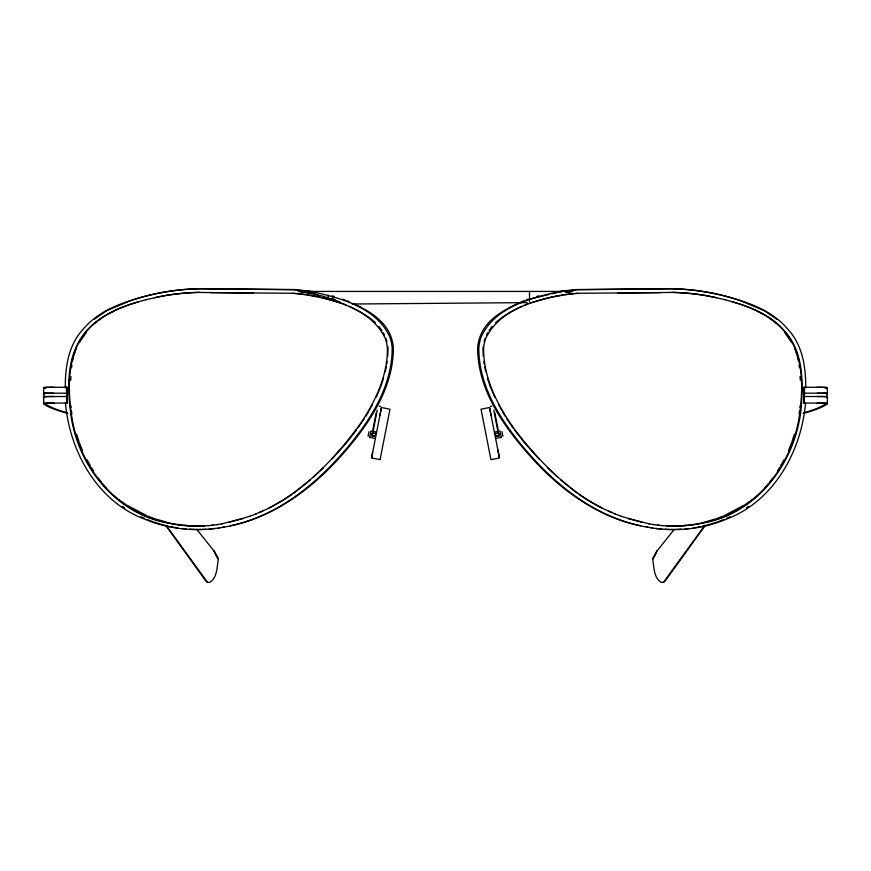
<?xml version="1.0" encoding="UTF-8"?>
<svg xmlns="http://www.w3.org/2000/svg" width="871" height="871" viewBox="0 0 871 871"><rect width="100%" height="100%" fill="white"/><g stroke="black" fill="none" stroke-linecap="round" stroke-linejoin="round"><path stroke-width="1.31" d="M805.446 403.099L803.933 403.088L803.944 387.257L817.346 387.279A28.199 0.838 0 0 1 823.639 387.312L826.252 387.366A20 0.599 0 0 1 827.102 387.486L827.102 388.303M823.824 393.235A28.787 0.86 0 0 0 817.401 393.202L804.053 393.18L804.096 397.807M66.947 387.247L67.067 403.088L66.947 387.247L53.654 387.279A28.199 0.838 0 0 0 47.361 387.312L44.824 387.366A20 0.599 0 0 0 43.898 387.486L43.898 388.303M804.096 399.125L804.085 400.442M804.064 401.76L803.933 403.088M387.78 356.195L387.998 348.923A36.484 36.027 37.3 0 0 387.791 346.516M65.26 387.824C65.194 367.224 68.308 345.275 82.887 329.543C94.471 315.444 111.118 306.951 128.168 301.355A226.166 216.563 -49.9 0 1 162.55 292.416A238.099 231.436 -44 0 1 198.904 288.824L293.331 289.738L306.407 291.132A189.061 185.436 2.1 0 1 318.851 293.189C345.743 299.515 377.807 309.826 389.87 337.175A39.184 38.683 37.3 0 1 392.19 348.607C391.983 388.009 368.662 422.838 343.903 451.592C313.963 486.127 275.965 516.242 230.282 525.746M309.586 292.133L309.543 293.168L307.43 291.426L307.43 292.798L305.471 291.426L305.471 292.482L322.923 296.184L339.875 301.91M310.065 293.255L310.109 292.308L313.408 293.396M327.964 297.653L328.127 295.225M70.671 380.322L70.943 376.544M800.024 407.53L800.286 405.124M805.544 402.925C801.396 451.407 773.807 501.293 726.501 519.094A135.843 128.723 -45.3 0 1 703.681 526.389L699.021 527.314A143.247 138.054 -39 0 1 666.391 529.47L657.866 528.664M380.126 459.365L389.979 409.228L381.454 407.53L371.547 457.994L380.083 459.594M71.574 367.714L71.934 365.123M799.11 413.605L799.513 411.166M386.768 364.013L387.192 361.411M377.176 410.154L373.06 431.678M368.085 436.306L369.01 431.624M369.652 437.667L370.981 430.96L376.642 432.081M372.875 429.457L376.261 412.702M372.723 452.049L371.601 457.689M379.908 415.315L381.454 407.53M385.254 371.797L386.343 366.615M72.478 361.247L73.697 356.163M382.336 382.075L383.523 378.232M792.066 441.336L794.406 434.194M74.013 354.889L75.309 351.176M380.518 387.16L381.879 383.338M788.516 450.743L791.685 442.533M75.733 349.935L76.223 348.694M378.874 391.188L380.104 388.161M376.163 397.187L378.46 392.2M371.231 406.92L372.516 404.318M486.595 334.878L487.771 332.689M369.271 410.459L370.578 408.096M780.786 465.506L783.922 459.888M365.809 416.294L368.629 411.645M777.422 471.026L779.48 467.727M79.272 342.673L86.36 332.428M364.514 418.254L357.894 427.977M489.067 330.545L492.082 326.429M772.642 478.201L769.768 482.011M704.9 525.899L665.204 580.957L663.473 582.351L661.209 582.372C653.446 577.538 654.208 567.01 652.651 559.117L657.159 550.82L674.034 529.644M663.473 582.351L704.846 525.355M356.533 429.904L346.255 443.056L331.829 459.169M768.266 483.873L765.13 487.51M323.489 467.727L313.081 477.384M95.135 323.391L96.844 321.845M495.621 322.575L501.946 317.425L510.264 312.232M310.239 479.921L293.625 493.313M754.014 498.179L756.583 496.089M750.693 500.749L752.359 499.464M94.373 319.178L106.425 310.914M99.621 319.755L101.472 318.361M745.445 504.342L749.648 501.467M746.501 507.782L748.679 506.301M291.763 494.641L283.304 500.183M282.378 500.749L269.03 508.174L259.395 512.377M826.84 394.596L827.439 393.409A20.109 0.599 0 0 0 826.59 393.3L825.697 393.278M826.927 397.862L827.45 396.719A20.12 0.599 0 0 0 826.601 396.599L825.479 396.577M744.389 505.06L723.953 515.774M511.233 311.698L518.027 308.138M268.431 508.272C306.102 488.914 336.162 457.221 360.703 423.252C375.357 401.259 387.486 375.978 387.399 349.031A36.484 36.027 37.3 0 0 385.232 338.373C371.122 308.867 334.954 299.635 305.286 294.703A180.645 177.64 -18.1 0 0 293.353 293.396L292.798 293.353M107.514 310.359L129.354 301.148A226.166 216.563 -49.9 0 1 163.737 292.21A238.099 231.436 -44 0 1 200.09 288.617L294.529 289.542L307.594 290.925A189.061 185.436 2.1 0 1 315.923 292.21M108.32 313.985L113.655 311.306M521.99 306.265L519.007 307.648M726.523 518.343L730.17 516.699M520.891 302.063C504.461 309.553 486.464 318.906 479.943 336.968A39.184 38.683 -37.3 0 0 477.613 348.411C477.939 389.206 502.611 425.059 528.664 454.412C559.694 490.035 600.337 519.649 647.926 527.249M255.671 513.966L262.683 511.146M521.925 301.606L524.026 300.745M524.963 304.937L528 303.696M716.735 518.55L722.745 516.242M249.16 516.438L256.259 513.868M526.149 299.907L528.294 299.101M529.035 303.315L549.1 297.457M249.759 516.34L228.779 522.371M138.249 301.932C114.7 308.552 90.78 320.376 78.684 342.782C67.089 365.45 68.21 392.777 71.879 417.372C79.805 467.607 116.997 513.672 168.549 522.916A138.631 133.611 39 0 0 204.522 525.877M715.505 518.942L704.672 522.11M243.096 518.561L221.735 523.841M536.874 296.39L538.855 295.835M146.644 299.57C122.278 305.939 96.376 315.248 81.7 337.142C65.891 360.333 67.513 390.839 71.28 417.47C79.217 467.716 116.398 513.77 167.951 523.014A138.631 133.611 39 0 0 203.923 525.975L208.964 525.572M701.863 522.807L703.496 522.415M146.045 299.678L161.875 296.216M529.492 299.156L548.872 294.518M551.463 293.897L561.795 291.426M490.34 406.441L491.756 406.147M223.074 527.249C272.111 519.486 313.462 488.217 345.101 451.396C369.859 422.642 393.169 387.813 393.387 348.411A39.184 38.683 37.3 0 0 391.057 336.968C385.015 320.049 368.564 310.686 353.18 303.456M154.515 297.642L163.704 295.846A233.101 226.58 -44 0 1 199.274 292.34M697.823 527.107L701.122 526.465M489.546 407.53L481.021 409.196L490.939 459.659L499.453 457.994L489.546 407.53L491.059 415.325M494.358 432.081L500.019 430.96L501.348 437.667M495.61 438.451L501.271 437.34M217.293 524.603L222.334 523.743M218.469 528.033L224.261 527.042M566.999 291.426L572.78 291.426L565.529 292.482L565.845 291.426L570.734 291.698M563.537 294.844L561.109 295.193A181.56 178.065 -2.1 0 0 554.402 296.358M212.807 525.213L217.892 524.505M213.82 528.675L219.655 527.837M211.588 525.344L213.395 525.115M215.006 528.479L209.203 529.143M208.365 525.67L212.176 525.246M213.134 528.664L204.598 529.459A143.247 138.054 39 0 1 171.979 527.303L167.319 526.389A135.843 128.723 45.3 0 1 144.499 519.094C97.193 501.293 69.604 451.407 65.456 402.925M804.053 396.49L817.401 396.512A28.808 0.86 0 0 1 823.824 396.545M47.012 396.555L44.769 396.599A19.989 0.599 0 0 0 43.92 396.719M578.202 293.353L577.647 293.396A180.645 177.64 18.1 0 0 565.715 294.703C536.046 299.635 499.878 308.867 485.757 338.373A36.484 36.027 -37.3 0 0 483.601 349.031C483.601 378.798 498.092 406.398 515.066 430.002C538.986 461.053 567.25 490.329 602.569 508.272M45.303 393.278L44.41 393.3A20.109 0.599 0 0 0 43.561 393.409L44.16 394.596M45.521 396.577L44.399 396.599A20.12 0.599 0 0 0 43.55 396.719L44.073 397.862M45.477 393.257L46.043 393.257M45.477 396.566L46.043 396.566M46.087 393.246L46.664 393.246M46.076 396.555L46.664 396.555M47.012 393.246L44.769 393.3A19.989 0.599 0 0 0 43.92 393.409L43.92 397.535M617.942 292.994L672.325 292.438A233.101 226.58 44 0 1 707.883 295.955M660.708 292.634L577.048 293.298A180.645 177.64 18.1 0 0 565.116 294.605M67.056 387.257L66.49 387.268L66.697 403.099M46.794 393.235L47.372 393.246A28.155 0.838 0 0 1 53.654 393.213L66.947 393.18M46.794 396.545L47.372 396.545A28.155 0.838 0 0 1 53.654 396.512L66.947 396.49M65.619 403.099L67.067 403.088M352.32 304.012L527.162 302.618M66.947 403.077L53.654 403.099A28.199 0.838 0 0 0 47.361 403.131L44.824 403.186A20 0.599 0 0 0 43.898 403.306L43.898 404.122L46.424 405.69A4598.902 137.455 0 0 0 67.873 413.453M304.229 291.426L298.22 291.426L305.471 292.482L301.91 291.916M563.145 291.426L307.43 291.426L318.372 295.029M43.898 387.78L45.695 387.813M825.305 387.813L827.102 387.78M827.08 393.746L827.439 393.714A86.882 86.839 0 0 0 827.102 387.835M43.92 397.045L43.55 397.013A86.882 86.839 0 0 0 43.898 403.643L45.695 403.643L43.898 403.611M827.08 397.045L827.45 397.013A86.882 86.839 0 0 1 827.102 403.611L825.305 403.643L827.102 403.611M804.053 403.077L817.346 403.099A28.199 0.838 0 0 1 823.639 403.131L826.252 403.197A20 0.599 0 0 1 827.102 403.306L827.102 404.122L824.576 405.69A4598.902 137.455 0 0 1 803.127 413.453M803.944 387.257L804.51 387.268L804.303 403.099M824.206 393.235L823.628 393.246A28.155 0.838 0 0 0 817.346 393.213M824.206 396.545L823.628 396.545A28.155 0.838 0 0 0 817.346 396.512M253.058 292.994L198.675 292.438A233.101 226.58 -44 0 0 163.117 295.955M210.292 292.634L293.952 293.298A180.645 177.64 -18.1 0 1 305.884 294.605M823.988 393.246L826.231 393.3A19.989 0.599 0 0 1 827.08 393.409L827.08 397.535M823.988 396.555L826.231 396.599A19.989 0.599 0 0 1 827.08 396.719M824.336 393.246L824.913 393.246M824.336 396.555L824.924 396.555M166.1 525.899L205.796 580.957L207.527 582.351L209.791 582.372C217.554 577.538 216.792 567.01 218.349 559.117L213.841 550.82L196.966 529.644M824.957 393.257L825.523 393.257M824.957 396.566L825.523 396.566M662.036 525.572L667.077 525.964A138.631 133.611 -39 0 0 703.049 522.992C757.803 513.335 795.473 462.218 801.091 408.924C803.116 382.685 803.77 352.613 785.141 331.72C770.018 313.31 746.556 305.569 724.356 299.57M658.824 525.246L662.635 525.67M661.797 529.143L655.994 528.479M657.605 525.115L659.412 525.344M653.108 524.505L658.193 525.213M651.345 527.837L657.18 528.675M307.463 294.844L309.891 295.193A181.56 178.065 2.1 0 1 316.598 296.358M648.666 523.743L653.707 524.603M646.739 527.042L652.531 528.033M568.698 291.97L565.845 291.426L567.108 292.221M716.485 297.642L707.296 295.846A233.101 226.58 44 0 0 671.726 292.34M709.125 296.216L724.955 299.678M369.729 437.34L375.39 438.451M169.878 526.465L173.177 527.107M649.265 523.841L627.904 518.561M379.244 406.147L380.66 406.441M321.9 297.457L341.965 303.315M167.504 522.415L169.137 522.807M642.221 522.371L621.241 516.34M640.718 525.746C595.035 516.242 557.037 486.127 527.097 451.592C502.338 422.838 479.017 388.009 478.81 348.607A39.184 38.683 -37.3 0 1 481.13 337.175C493.193 309.826 525.257 299.515 552.149 293.189A189.061 185.436 -2.1 0 1 564.593 291.132L577.669 289.738L672.096 288.824A238.099 231.436 44 0 1 708.439 292.406A226.166 216.563 49.9 0 1 742.832 301.355C759.882 306.962 776.529 315.444 788.113 329.543C802.692 345.275 805.806 367.224 805.74 387.824M166.328 522.11L155.495 518.942M332.145 295.835L334.126 296.39M732.751 301.932C756.3 308.552 780.22 320.376 792.316 342.782C803.911 365.45 802.79 392.777 799.121 417.372C791.195 467.607 754.003 513.672 702.451 522.916A138.631 133.611 -39 0 1 666.478 525.877M342.706 299.101L344.851 299.907M614.741 513.868L621.84 516.438M148.255 516.242L154.265 518.55M346.974 300.745L349.075 301.606M343 303.696L346.037 304.937M611.605 512.377L601.97 508.174L588.622 500.749M608.317 511.146L615.329 513.966M147.047 515.774L126.611 505.06M140.83 516.699L144.477 518.343M351.993 307.648L349.01 306.265M757.345 311.306L762.68 313.985M352.973 308.138L359.767 311.698M763.486 310.359L741.646 301.148A226.166 216.563 49.9 0 0 707.263 292.21A238.099 231.436 44 0 0 670.91 288.617L576.471 289.542L563.406 290.925A189.061 185.436 -2.1 0 0 555.077 292.21M360.736 312.232L369.054 317.425L375.379 322.575M587.696 500.183L579.237 494.641M764.575 310.914L776.627 319.178M335.542 300.201L332.221 297.969L332.406 299.101M121.352 501.467L125.555 504.342M122.321 506.301L124.499 507.782M577.375 493.313L560.761 479.921M769.529 318.361L771.379 319.755M118.641 499.464L120.307 500.749M114.417 496.089L116.986 498.179M774.156 321.845L775.865 323.391M557.919 477.384L547.511 467.727M539.171 459.169L524.745 443.056L514.467 429.904M105.87 487.51L102.734 483.873M101.232 482.011L98.358 478.201M378.918 326.429L381.934 330.545M305.471 291.426L306.407 292.623M784.64 332.428L791.728 342.673M166.154 525.355L207.527 582.351M513.106 427.977L506.487 418.254M91.52 467.727L93.578 471.026M502.371 411.645L505.191 416.294M87.078 459.888L90.214 465.506M500.422 408.096L501.729 410.459M383.229 332.689L384.405 334.878M498.484 404.318L499.769 406.92M492.54 392.2L494.837 397.187M490.896 388.161L492.126 391.188M794.777 348.694L795.267 349.935M79.315 442.533L82.484 450.743M489.121 383.338L490.482 387.16M795.691 351.176L796.987 354.889M76.594 434.194L78.934 441.336M487.477 378.232L488.664 382.075M797.303 356.163L798.522 361.247M501.99 431.624L502.915 436.306M484.657 366.615L485.746 371.797M494.739 412.702L498.125 429.457M497.94 431.678L493.824 410.154M497.907 450.057L499.344 457.406M483.808 361.411L484.232 364.013M71.487 411.166L71.89 413.605M799.066 365.123L799.426 367.714M70.714 405.124L70.976 407.53M800.057 376.544L800.329 380.322M483.22 356.195L483.002 348.923A36.484 36.027 -37.3 0 1 483.209 346.516M804.064 388.564L804.075 389.217M804.085 390.535L804.096 391.852M825.305 388.172L825.305 387.486A19.412 0.577 0 0 0 824.489 387.377L822.376 387.334A25.782 0.773 0 0 0 817.063 387.312M529.492 291.426L529.492 301.355M310.588 292.547L310.588 293.353M310.326 292.416L310.326 293.298M303.892 292.221L302.302 291.97M45.695 388.172L45.695 387.486A19.412 0.577 0 0 1 46.511 387.377L48.624 387.334A25.782 0.773 0 0 1 53.937 387.312M373.79 435.914A1.35 1.35 0 0 1 371.863 434.977A1.35 1.35 0 0 1 373.267 433.366M374.312 435.935A1.688 1.688 0 0 1 371.601 435.217A1.688 1.688 0 0 1 373.3 432.985M497.722 433.344A1.35 1.35 0 0 1 499.137 434.956A1.35 1.35 0 0 1 497.21 435.892M497.7 432.985A1.688 1.688 0 0 1 499.399 435.217A1.688 1.688 0 0 1 496.688 435.935M817.063 403.131A25.782 0.773 0 0 1 822.387 403.153L824.489 403.197A19.412 0.577 0 0 1 825.305 403.306L825.305 404.122L822.79 405.679A4597.105 137.4 0 0 1 803.606 412.832M484.091 341.759A36.484 36.027 -37.3 0 1 485.169 338.275M550.418 297.163A181.56 178.065 -2.1 0 1 553.063 296.619M696.669 527.303A143.247 138.054 -39 0 1 693.174 527.87M688.504 528.49A143.247 138.054 -39 0 1 684.998 528.849M681.492 529.122A143.247 138.054 -39 0 1 665.204 529.263M724.073 519.399A135.843 128.723 -45.3 0 1 717.824 521.773M716.561 522.208A135.843 128.723 -45.3 0 1 702.483 526.182M692.881 524.429A138.631 133.611 -39 0 1 690.627 524.745M686.119 525.267A138.631 133.611 -39 0 1 683.855 525.474M205.796 529.263A143.247 138.054 39 0 1 189.508 529.122M186.002 528.849A143.247 138.054 39 0 1 182.496 528.49M177.826 527.87A143.247 138.054 39 0 1 174.331 527.303M168.517 526.182A135.843 128.723 45.3 0 1 154.439 522.208M153.176 521.773A135.843 128.723 45.3 0 1 146.927 519.399M187.145 525.474A138.631 133.611 39 0 1 184.881 525.267M180.373 524.745A138.631 133.611 39 0 1 178.12 524.429M385.831 338.275A36.484 36.027 37.3 0 1 386.909 341.759M317.937 296.619A181.56 178.065 2.1 0 1 320.582 297.163M47.176 393.235A28.787 0.86 0 0 1 53.599 393.202M47.176 396.545A28.808 0.86 0 0 1 53.599 396.512M53.937 403.131A25.782 0.773 0 0 0 48.613 403.153L46.566 403.197A19.412 0.577 0 0 0 45.695 403.306L45.695 404.122L48.21 405.679A4597.105 137.4 0 0 0 67.394 412.832M43.561 393.801A86.882 86.839 0 0 1 43.898 387.867M372.799 433.116L372.233 435.957L375.063 436.523L375.695 433.388L372.799 433.116M656.277 552.192L652.651 559.117L657.159 550.82L656.277 552.192M498.767 435.957L495.937 436.523L495.305 433.388L498.201 433.116L498.767 435.957M214.723 552.192L213.841 550.82L218.349 559.117L214.723 552.192"/></g></svg>
